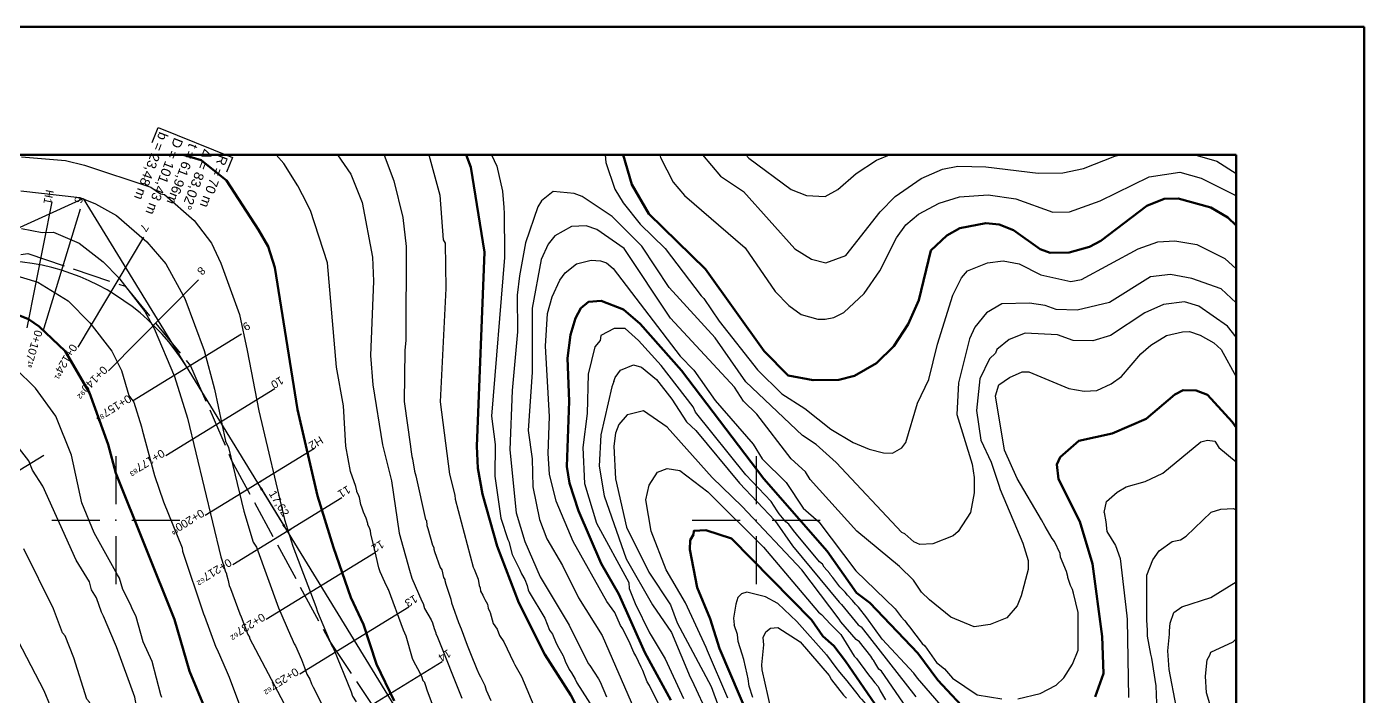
# Model space of a CAD drawing. Header units: metres. Extents: x 550 to 1390, y 560 to 1154.
# Drawn here: x 972.2 to 1390, y 945 to 1154 of the extents above; entities that cross this region are included whole.
import ezdxf

# ---------------------------------------------------------------- set-up
doc = ezdxf.new("R2010")
doc.units = ezdxf.units.M
doc.linetypes.add('ACAD_ISO02W100', pattern=[15, 12, -3])
for name, color, linetype, lineweight in [('cross-section', 7, 'Continuous', 25), ('kalın', 2, 'Continuous', 50), ('Layer1', 255, 'Continuous', 30), ('yukseklikegrisi', 5, 'Continuous', 30), ('zero line study', 30, 'ACAD_ISO02W100', 30)]:
    doc.layers.add(name, color=color, linetype=linetype, lineweight=lineweight)
for name, color, linetype in [('KARELAJ', 1, 'Continuous'), ('V-CTRL-VCPT', 4, 'Continuous'), ('V-NODE', 1, 'Continuous')]:
    doc.layers.add(name, color=color, linetype=linetype)
doc.layers.get('0').off()
doc.styles.get("Standard").update_dxf_attribs({"font": 'arial.ttf'})
doc.dimstyles.new('ISO-25', dxfattribs={"dimtxt": 2.5, "dimasz": 2.5, "dimexe": 1.25, "dimexo": 0.625, "dimtad": 1, "dimtxsty": 'Standard', "dimcen": 2.5, "dimazin": 0, "dimtfac": 1, "dimtmove": 0, "dimatfit": 3, "dimfxl": 1, "dimarcsym": 0})

# ---------------------------------------------------------------- blocks, each defined once
blk = doc.blocks.new('Grid Noktası 2')
for p, q in [((0, 1.25), (0, 0.3125)), ((-1.25, 0), (-0.3125, 0)), ((0.3125, 0), (1.25, 0)), ((0, -0.3125), (0, -1.25))]:
    blk.add_line(p, q)
blk.add_point((0, 0))
blk = doc.blocks.new('*U2', base_point=(2847.51, 762.74))
at = {"layer": 'V-CTRL-VCPT', "xscale": 20, "yscale": 20, "zscale": 20}
blk.add_blockref('Grid Noktası 2', (2847.51, 762.74), dxfattribs=at)
blk = doc.blocks.new('*D68')
at = {"layer": 'cross-section', "color": 0, "lineweight": -2, "transparency": 16777216}
for p, q in [((1044.93, 1011.83), (1045.46, 1012.15)), ((1045.7, 1009.37), (1052.3, 998.61)), ((1054.14, 996.81), (1054.67, 997.13))]:
    blk.add_line(p, q, dxfattribs=at)
at = {"layer": 'cross-section', "color": 0, "transparency": 16777216}
for points in [[(1046.06, 1009.59), (1045.35, 1009.15), (1044.39, 1011.5)], [(1052.65, 998.83), (1051.94, 998.39), (1053.6, 996.48)]]:
    blk.add_solid(points, dxfattribs=at)
at = {"layer": 'Defpoints', "color": 0, "transparency": 16777216}
for p in [(1044.39, 1011.5), (1053.6, 996.48), (1053.6, 996.48)]:
    blk.add_point(p, dxfattribs=at)
at = {"layer": 'cross-section', "color": 0, "transparency": 16777216, "insert": (1050.81, 1005.1), "char_height": 2.5, "attachment_point": 5, "rotation": 301.5179}
blk.add_mtext('17,62', dxfattribs=at)

msp = doc.modelspace()

# ---------------------------------------------------------------- linework, layer by layer
at = {"layer": 'cross-section'}
for p, q in [((979.972, 1099.304), (972.233, 1060.059)), ((988.826, 1097.086), (977.151, 1058.827)), ((1008.644, 1088.308), (988.158, 1053.952)), ((1025.788, 1075.046), (997.68, 1046.586)), ((1039.263, 1058.068), (1005.164, 1037.157)), ((1049.718, 1041.02), (1015.619, 1020.109)), ((1062.057, 1022.332), (1027.958, 1001.421)), ((1070.63, 1006.92), (1036.531, 986.009)), ((1081.086, 989.871), (1046.987, 968.959)), ((1091.541, 972.821), (1057.443, 951.91)), ((1101.997, 955.772), (1067.898, 934.861))]:
    msp.add_line(p, q, dxfattribs=at)
at = {"layer": 'kalın'}
for points in [[(1021.053, 1114), (1026.681, 1112.347), (1034.555, 1105.997), (1044.588, 1090.63), (1047.636, 1085.423), (1049.668, 1078.819), (1056.78, 1034.496), (1063.003, 1007.572), (1067.956, 991.443), (1073.417, 975.822), (1077.354, 967.44), (1081.418, 954.994), (1087.006, 943.564)], [(1109.457, 1114), (1110.882, 1110.188), (1115.2, 1083.645), (1112.787, 1023.066), (1113.041, 1016.208), (1114.565, 1008.08), (1119.137, 991.824), (1125.868, 974.171), (1133.996, 958.042), (1142.124, 945.342), (1146.188, 937.595)], [(1158.507, 1114), (1161.174, 1104.727), (1166.508, 1095.583), (1184.161, 1078.311), (1202.576, 1052.784), (1210.069, 1045.164), (1217.816, 1043.64), (1225.817, 1043.767), (1230.77, 1045.037), (1237.628, 1048.974), (1243.089, 1054.308), (1247.534, 1061.166), (1250.836, 1068.659), (1254.646, 1084.153), (1259.599, 1088.852), (1263.663, 1091.138), (1271.791, 1092.662), (1275.982, 1092.281), (1280.427, 1090.503), (1288.809, 1084.534), (1291.857, 1083.391), (1297.826, 1083.518), (1304.176, 1085.296), (1307.732, 1087.201), (1322.083, 1098.123), (1327.544, 1100.282), (1331.862, 1100.409), (1342.022, 1097.615), (1347.356, 1094.44), (1350, 1091.976)], [(1267.092, 938.992), (1256.805, 950.041), (1250.582, 958.423), (1235.596, 974.171), (1231.405, 977.346), (1222.261, 990.3), (1202.449, 1012.906), (1176.668, 1046.688), (1163.841, 1061.293), (1158.634, 1065.738), (1151.649, 1068.405), (1147.712, 1068.151), (1145.299, 1066.119), (1143.648, 1063.071), (1141.997, 1057.864), (1141.108, 1050.498), (1141.616, 1037.163), (1140.854, 1016.716), (1141.743, 1011.509), (1144.537, 1002.873), (1151.649, 986.49), (1157.11, 976.838), (1165.238, 958.677), (1173.366, 943.818)], [(1028.078, 940.516), (1022.998, 952.835), (1018.299, 968.964), (1000.011, 1014.684), (997.598, 1023.574), (991.756, 1039.703), (984.136, 1052.784), (976.008, 1060.404), (972.706, 1062.69), (967.118, 1064.976)], [(1350, 1028.885), (1348.753, 1030.686), (1341.006, 1039.068), (1337.45, 1040.465), (1333.386, 1040.592), (1330.846, 1039.195), (1321.829, 1031.575), (1311.288, 1027.003), (1300.874, 1024.717), (1295.032, 1019.637), (1294.016, 1017.351), (1294.524, 1012.779), (1301.128, 999.571), (1305.065, 986.363), (1308.113, 963.63), (1308.494, 952.073), (1305.954, 944.834)], [(1237.12, 942.675), (1227.976, 956.01), (1224.293, 960.709), (1220.864, 963.757), (1217.308, 968.837), (1192.289, 994.237), (1184.288, 996.904), (1180.605, 996.65), (1180.478, 995.507), (1179.462, 993.729), (1179.335, 990.808), (1181.621, 978.997), (1185.685, 969.218), (1188.606, 959.947), (1198.004, 937.976)]]:
    msp.add_lwpolyline(points, dxfattribs=at)
at = {"layer": 'KARELAJ', "color": 1, "lineweight": 50}
for p, q in [((550, 1154), (1390, 1154)), ((1390, 1154), (1390, 560)), ((600, 1114), (1350, 1114)), ((1350, 1114), (1350, 600))]:
    msp.add_line(p, q, dxfattribs=at)
at = {"layer": 'Layer1'}
for p, q in [((882.441, 1051.4), (989.851, 1100.442)), ((989.851, 1100.442), (1185.053, 782.125)), ((977.485, 1020.181), (962.566, 1011.033))]:
    msp.add_line(p, q, dxfattribs=at)
msp.add_lwpolyline([(1011.368, 1117.876), (1013.227, 1122.518), (1036.435, 1113.223), (1034.576, 1108.582)], dxfattribs=at)
msp.add_arc((962.566, 1011.033), 70, 31.51789, 114.54079, dxfattribs=at)
at = {"layer": 'yukseklikegrisi'}
for points in [[(970.547, 1113.363), (984.263, 1112.22), (990.232, 1110.823), (1010.933, 1103.965), (1013.981, 1101.806), (1015.251, 1101.679), (1024.522, 1093.551), (1029.856, 1086.439), (1032.777, 1080.216), (1038.619, 1064.214), (1041.032, 1052.911), (1044.715, 1034.115), (1052.716, 1000.206), (1055.256, 991.824), (1062.495, 973.028), (1063.003, 971.377), (1067.448, 960.709), (1067.956, 959.947), (1073.544, 946.358), (1073.925, 945.088), (1075.068, 943.31)], [(1085.101, 978.362), (1085.101, 978.489), (1084.085, 980.648), (1082.561, 983.823), (1082.18, 985.093), (1081.291, 988.776), (1081.164, 989.665), (1079.64, 995.761), (1079.513, 996.65), (1079.259, 997.539), (1078.751, 998.555), (1078.751, 998.936), (1078.243, 1000.587), (1077.354, 1002.492), (1076.973, 1003.762), (1076.592, 1004.905), (1076.084, 1007.064), (1075.703, 1008.08), (1075.322, 1008.842), (1075.322, 1009.096), (1074.941, 1010.493), (1073.29, 1015.192), (1071.893, 1023.066), (1071.131, 1035.639), (1068.972, 1047.704), (1066.178, 1080.343), (1060.844, 1096.599), (1058.304, 1101.552), (1056.907, 1104.346), (1052.462, 1111.331), (1050.126, 1114)], [(1069.244, 1114), (1073.417, 1108.029), (1076.973, 1099.139), (1080.148, 1082.121), (1080.529, 1074.628), (1079.513, 1051.387), (1080.275, 1042.243), (1083.323, 1023.447), (1086.117, 1012.271), (1088.53, 995.888), (1091.705, 984.331), (1092.467, 981.918), (1095.642, 974.679), (1096.023, 973.917), (1096.404, 972.393), (1098.563, 968.837), (1098.944, 967.948), (1099.452, 966.17), (1099.96, 964.773), (1099.96, 964.646), (1100.468, 963.503), (1108.088, 944.453)], [(1083.747, 1114), (1083.831, 1113.871), (1086.879, 1105.87), (1089.673, 1094.44), (1090.689, 1085.423), (1090.562, 1057.229), (1090.562, 1056.213), (1090.308, 1052.911), (1090.054, 1037.036), (1092.086, 1022.939), (1092.213, 1022.05), (1092.467, 1019.891), (1092.721, 1019.129), (1093.356, 1015.319), (1093.737, 1013.795), (1096.785, 1000.206), (1097.039, 999.825), (1097.166, 998.301), (1097.42, 997.412), (1098.944, 992.205), (1099.325, 991.443), (1099.325, 990.935), (1099.579, 990.173), (1101.357, 985.22), (1101.865, 984.458), (1102.373, 982.045), (1102.754, 981.41), (1102.754, 981.156), (1103.135, 980.013), (1104.024, 977.219), (1104.659, 975.314), (1104.659, 975.187), (1104.913, 974.298), (1104.913, 974.171), (1105.294, 973.028), (1107.072, 968.075), (1107.834, 966.043), (1109.739, 960.963), (1111.39, 956.772), (1112.152, 954.994), (1112.787, 953.47), (1113.549, 951.819), (1113.93, 951.057), (1115.327, 948.39), (1115.708, 946.866), (1117.105, 943.691)], [(1097.736, 1114), (1101.23, 1101.425), (1102.246, 1087.455), (1102.881, 1086.439), (1103.135, 1072.342), (1101.357, 1036.909), (1104.278, 1014.303), (1105.929, 1007.826), (1106.056, 1006.556), (1111.644, 985.347), (1111.898, 984.712), (1113.168, 981.537), (1113.549, 979.632), (1113.803, 978.87), (1113.93, 977.854), (1114.692, 976.584), (1114.946, 975.822), (1115.327, 975.187), (1116.089, 973.79), (1116.343, 972.52), (1116.851, 971.377), (1116.978, 971.123), (1117.868, 967.757), (1119.137, 965.916)], [(1117.382, 1114), (1119.01, 1110.442), (1120.788, 1102.695), (1121.169, 1097.615), (1121.296, 1095.71), (1121.423, 1083.137), (1121.423, 1081.994), (1117.359, 1032.464), (1118.502, 1023.574), (1118.375, 1013.668), (1120.28, 1000.587), (1122.439, 993.983), (1122.82, 993.348), (1123.836, 989.284), (1126.249, 984.458), (1126.757, 983.188), (1127.773, 981.41), (1128.535, 979.632), (1128.789, 978.235), (1129.17, 977.473), (1133.996, 969.345), (1135.52, 965.662), (1136.409, 964.392), (1137.552, 961.598), (1138.441, 960.074), (1139.203, 958.55), (1139.711, 957.661), (1139.838, 957.407), (1140.346, 956.01), (1141.616, 953.343), (1142.378, 952.327), (1143.521, 950.295), (1144.029, 949.152), (1148.982, 941.405)], [(1152.821, 1114), (1153.046, 1111.585), (1155.84, 1103.33), (1158.507, 1099.012), (1163.841, 1092.408), (1171.588, 1084.788), (1182.891, 1070.056), (1183.653, 1069.167), (1188.479, 1062.055), (1200.417, 1046.942), (1208.037, 1039.449), (1215.276, 1034.877), (1223.404, 1028.4), (1230.389, 1024.209), (1235.342, 1022.177), (1239.787, 1021.034), (1242.581, 1020.907), (1245.502, 1022.558), (1246.772, 1024.209), (1250.455, 1036.528), (1254.011, 1043.894), (1256.678, 1054.943), (1261.504, 1070.183), (1264.171, 1075.644), (1266.076, 1077.803), (1272.299, 1080.343), (1277.252, 1080.978), (1282.205, 1079.962), (1288.936, 1076.533), (1298.334, 1074.501), (1301.636, 1075.136), (1319.416, 1084.661), (1325.512, 1086.82), (1330.846, 1087.201), (1337.704, 1086.058), (1346.467, 1081.613), (1350, 1078.395)], [(1169.98, 1114), (1170.191, 1113.236), (1174.128, 1105.489), (1177.684, 1101.298), (1196.607, 1085.042), (1206.005, 1071.326), (1210.196, 1067.008), (1214.133, 1064.214), (1219.34, 1062.69), (1221.626, 1062.69), (1224.293, 1063.198), (1227.468, 1064.849), (1233.818, 1070.691), (1238.644, 1077.803), (1243.851, 1088.09), (1246.772, 1092.154), (1250.709, 1095.456), (1257.186, 1098.885), (1263.536, 1100.917), (1272.553, 1101.552), (1281.189, 1100.282), (1292.746, 1096.091), (1297.953, 1096.218), (1307.478, 1099.647), (1322.845, 1107.14), (1332.37, 1108.664), (1339.101, 1106.759), (1349.515, 1101.552), (1350, 1100.985)], [(1183.296, 1114), (1188.86, 1107.394), (1196.099, 1102.568), (1212.101, 1084.661), (1217.308, 1081.486), (1221.753, 1080.343), (1228.103, 1082.629), (1238.771, 1096.218), (1243.47, 1101.044), (1251.598, 1106.632), (1258.202, 1109.553), (1263.028, 1110.442), (1271.791, 1110.315), (1288.174, 1108.283), (1295.794, 1108.41), (1302.271, 1109.807), (1312.05, 1113.617), (1313.774, 1114)], [(1196.806, 1114), (1197.75, 1112.982), (1210.958, 1103.203), (1215.784, 1101.298), (1221.626, 1101.044), (1225.563, 1103.203), (1231.278, 1108.156), (1237.628, 1112.347), (1241.724, 1114)], [(1337.127, 1114), (1343.927, 1112.093), (1350, 1108.213)], [(970.293, 1102.822), (988.708, 1100.663), (993.661, 1098.758), (1000.265, 1095.075), (1009.663, 1086.82), (1015.632, 1079.962), (1021.601, 1069.167), (1027.57, 1052.911), (1030.872, 1040.846), (1034.301, 1024.59), (1035.19, 1022.685), (1040.016, 1002.746), (1042.937, 993.094), (1043.953, 991.57), (1050.811, 972.647), (1054.621, 964.011), (1055.129, 962.868), (1055.764, 961.344), (1056.145, 960.709), (1058.05, 956.518), (1058.939, 953.978), (1059.701, 951.946), (1060.59, 950.295), (1061.098, 948.898), (1061.606, 947.882), (1074.814, 922.101)], [(1350, 1067.867), (1345.324, 1072.215), (1336.18, 1075.39), (1329.449, 1076.66), (1323.226, 1075.898), (1310.399, 1067.897), (1300.366, 1065.484), (1293.762, 1065.738), (1290.333, 1067.008), (1285.38, 1067.77), (1276.744, 1067.516), (1272.045, 1064.722), (1268.362, 1060.277), (1266.711, 1056.594), (1263.282, 1042.878), (1262.774, 1032.972), (1267.473, 1017.478), (1268.108, 1013.287), (1268.108, 1008.461), (1266.965, 1002.365), (1263.155, 996.396), (1261.631, 995.126), (1255.281, 992.586), (1251.217, 992.332), (1249.312, 993.221), (1246.518, 995.761), (1245.502, 996.142), (1225.055, 1017.986), (1218.832, 1023.574), (1214.514, 1026.368), (1196.861, 1043.132), (1187.209, 1056.848), (1172.858, 1072.596), (1164.349, 1085.55), (1155.078, 1094.821), (1145.68, 1101.044), (1143.14, 1101.933), (1136.663, 1102.568), (1132.98, 1099.647), (1131.837, 1097.742), (1128.027, 1086.566), (1126.122, 1076.279), (1125.36, 1070.183), (1125.487, 1058.753), (1123.836, 1040.465), (1123.074, 1021.923), (1125.106, 1002.238), (1127.773, 993.348), (1132.599, 982.299), (1141.616, 967.186), (1147.585, 955.248), (1148.093, 954.613), (1150.76, 950.422), (1151.268, 949.533), (1153.3, 944.834)], [(970.547, 1091.011), (977.024, 1089.741), (980.58, 1089.868), (988.581, 1086.439), (996.074, 1080.597), (1000.9, 1075.644), (1009.028, 1065.103), (1011.949, 1059.769), (1018.299, 1044.783), (1022.363, 1031.829), (1032.777, 988.522), (1033.793, 985.601), (1034.174, 984.204), (1034.555, 983.188), (1034.555, 983.061), (1035.063, 981.156), (1035.444, 979.632), (1035.825, 978.616), (1038.746, 970.742), (1039.127, 969.853), (1041.286, 964.265), (1041.794, 963.503), (1041.794, 963.122), (1042.683, 961.344), (1052.462, 942.802)], [(1350, 1057.085), (1347.229, 1060.531), (1338.339, 1066.754), (1333.894, 1068.151), (1327.29, 1067.262), (1321.448, 1064.722), (1310.78, 1057.61), (1305.192, 1055.959), (1299.096, 1056.086), (1294.143, 1057.864), (1284.11, 1058.372), (1279.03, 1056.34), (1275.22, 1053.292), (1274.839, 1052.149), (1272.934, 1050.371), (1269.886, 1044.148), (1268.87, 1034.242), (1270.267, 1024.971), (1273.442, 1018.113), (1275.855, 1010.874), (1276.236, 1009.604), (1283.348, 992.84), (1284.999, 987.379), (1284.999, 984.585), (1282.84, 976.33), (1281.57, 973.282), (1278.395, 969.472), (1273.188, 967.44), (1268.108, 966.678), (1260.869, 969.726), (1254.138, 975.06), (1251.725, 977.473), (1249.185, 981.283), (1244.867, 985.474), (1231.532, 996.523), (1216.927, 1012.652), (1215.403, 1015.065), (1210.958, 1019.129), (1200.29, 1033.099), (1196.099, 1037.163), (1193.305, 1041.481), (1173.239, 1063.071), (1158.761, 1084.788), (1150.252, 1090.757), (1146.95, 1091.9), (1142.378, 1091.646), (1137.171, 1088.725), (1135.012, 1086.185), (1132.853, 1081.359), (1130.059, 1066.119), (1130.059, 1046.18), (1128.789, 1028.019), (1130.059, 1019.129), (1130.313, 1010.366), (1132.345, 1000.206), (1134.631, 994.11), (1139.584, 985.855), (1144.537, 975.695), (1151.903, 964.011), (1162.063, 940.77)], [(1169.429, 942.802), (1166.762, 948.39), (1166, 949.533), (1164.603, 953.089), (1164.095, 954.105), (1162.444, 957.661), (1161.809, 958.677), (1160.412, 962.106), (1159.777, 963.249), (1158.38, 966.043), (1157.618, 967.059), (1155.84, 971.123), (1153.427, 974.552), (1142.886, 993.348), (1137.552, 1005.921), (1135.52, 1014.303), (1135.012, 1020.78), (1135.52, 1032.337), (1134.25, 1054.308), (1134.885, 1064.468), (1136.282, 1069.675), (1138.695, 1074.882), (1140.346, 1077.168), (1143.902, 1079.962), (1148.474, 1081.105), (1151.395, 1080.978), (1153.3, 1080.343), (1155.332, 1078.565), (1176.287, 1051.133), (1180.605, 1046.815), (1187.209, 1037.29), (1199.147, 1023.701), (1201.941, 1019.129), (1209.434, 1011.763), (1214.768, 1003.762), (1219.594, 999.444), (1231.151, 984.204), (1243.47, 972.266), (1245.375, 969.853), (1246.391, 968.71), (1247.026, 967.948), (1247.026, 967.821), (1247.915, 966.678), (1251.852, 961.471), (1252.741, 960.709), (1256.424, 955.502), (1258.837, 953.597), (1261.377, 950.676), (1269.124, 945.469), (1276.744, 944.199)], [(964.324, 1077.676), (975.627, 1074.247), (985.152, 1068.405), (991.883, 1061.547), (998.741, 1052.784), (1001.789, 1046.688), (1004.075, 1038.941), (1005.599, 1036.782), (1008.012, 1029.162), (1008.266, 1028.146), (1012.076, 1013.922), (1014.87, 1005.667), (1020.712, 991.316), (1020.839, 990.3), (1027.443, 970.742), (1027.697, 969.98), (1031.253, 960.328), (1031.634, 959.566), (1034.809, 952.454), (1035.444, 950.93), (1039, 941.532)], [(1261.885, 937.468), (1250.455, 950.676), (1249.312, 952.2), (1239.406, 962.868), (1234.58, 969.472), (1232.04, 972.774), (1231.024, 973.79), (1230.135, 974.933), (1228.611, 976.584), (1227.849, 977.473), (1226.198, 979.124), (1224.039, 982.045), (1223.15, 983.061), (1223.023, 983.315), (1221.245, 985.347), (1220.737, 986.236), (1219.848, 986.998), (1212.609, 995.634), (1211.72, 996.777), (1210.196, 998.682), (1209.307, 999.444), (1207.275, 1001.984), (1206.64, 1002.873), (1204.735, 1005.794), (1196.861, 1014.176), (1181.113, 1033.734), (1180.351, 1035.385), (1170.318, 1048.212), (1163.333, 1056.086), (1159.142, 1059.769), (1155.713, 1059.769), (1151.522, 1057.61), (1151.268, 1056.086), (1149.617, 1054.054), (1147.585, 1045.545), (1147.204, 1033.226), (1145.934, 1022.685), (1146.442, 1011.382), (1150.125, 999.063), (1160.285, 980.521), (1160.412, 978.616), (1162.19, 973.917), (1166.762, 964.773), (1167.27, 964.011), (1171.588, 956.645), (1177.303, 944.326)], [(1297.445, 982.045), (1297.445, 982.426), (1296.937, 983.95), (1295.159, 988.395), (1295.032, 989.538), (1293.254, 993.348), (1292.492, 994.237), (1290.333, 998.047), (1289.19, 1000.079), (1281.57, 1013.033), (1277.633, 1021.796), (1274.839, 1038.814), (1275.855, 1042.243), (1279.157, 1044.529), (1283.094, 1046.307), (1285.253, 1046.307), (1297.699, 1041.1), (1302.525, 1040.211), (1306.462, 1040.465), (1310.907, 1042.497), (1314.209, 1044.783), (1320.178, 1051.895), (1323.353, 1054.562), (1328.179, 1057.61), (1333.259, 1058.753), (1335.418, 1058.88), (1338.72, 1057.737), (1343.038, 1055.324), (1345.324, 1053.292), (1350, 1044.7)], [(1014.362, 944.58), (1014.108, 945.469), (1011.314, 955.883), (1008.52, 961.979), (1006.361, 969.853), (1004.964, 972.647), (1004.583, 973.663), (1002.17, 978.362), (1001.154, 981.918), (1000.519, 982.934), (993.28, 996.015), (989.343, 1005.413), (986.168, 1020.272), (981.215, 1032.464), (974.865, 1041.227), (968.515, 1047.45)], [(1155.575, 1043.303), (1155.967, 1044.529), (1157.618, 1046.815), (1161.682, 1048.466), (1164.222, 1047.704), (1168.921, 1043.894), (1173.747, 1037.798), (1178.319, 1030.686), (1181.24, 1028.019), (1194.829, 1011.509), (1205.878, 999.825), (1211.339, 991.951), (1225.944, 974.425), (1226.706, 973.663), (1231.913, 967.313), (1232.802, 966.678), (1249.947, 944.834)], [(1155.575, 1043.303), (1154.951, 1041.608), (1151.522, 1026.622), (1151.014, 1016.843), (1152.538, 1007.572), (1159.396, 987.887), (1167.651, 973.536), (1173.62, 964.9), (1179.462, 950.93), (1179.97, 950.041), (1185.304, 938.611), (1187.082, 934.547), (1189.368, 929.594), (1189.622, 925.911), (1193.051, 916.513)], [(1248.169, 939.881), (1239.152, 952.835), (1238.39, 953.47), (1237.374, 954.994), (1236.739, 956.264), (1236.485, 956.518), (1235.85, 957.534), (1232.294, 961.979), (1231.278, 962.741), (1226.452, 968.202), (1225.944, 969.091), (1214.26, 984.458), (1195.718, 1004.27), (1186.32, 1013.287), (1172.223, 1029.035), (1164.857, 1034.115), (1160.666, 1033.099), (1159.777, 1032.845), (1157.11, 1029.797), (1156.094, 1027.13), (1155.586, 1023.066), (1156.094, 1012.906), (1159.523, 997.793), (1166.508, 983.696), (1173.239, 973.536), (1175.398, 967.948), (1185.939, 948.009), (1188.352, 941.532)], [(996.201, 969.98), (995.566, 971.25), (993.915, 975.695), (992.391, 978.235), (991.756, 980.775), (987.565, 987.506), (977.151, 1010.62), (973.976, 1015.573), (972.833, 1018.494), (965.975, 1027.384)], [(1308.748, 1002.365), (1309.51, 1005.794), (1312.812, 1008.715), (1315.606, 1010.366), (1321.575, 1012.017), (1327.036, 1014.684), (1338.974, 1024.463), (1341.006, 1024.971), (1343.292, 1024.59), (1344.562, 1022.685), (1350, 1018.153)], [(1191.146, 944.453), (1184.796, 959.185), (1184.415, 960.201), (1177.938, 974.171), (1171.969, 984.458), (1167.27, 996.523), (1165.619, 1006.302), (1166.635, 1010.874), (1169.175, 1014.938), (1172.223, 1016.081), (1176.16, 1015.446), (1184.923, 1008.842), (1202.322, 991.57), (1219.467, 971.25), (1220.483, 970.488), (1221.88, 968.964), (1223.15, 967.567), (1226.452, 964.265), (1230.643, 957.534), (1231.405, 956.772), (1235.088, 951.692), (1236.104, 950.549), (1237.12, 949.152), (1238.136, 948.009)], [(1325.258, 940.135), (1325.004, 948.263), (1323.607, 956.899), (1323.353, 958.169), (1322.337, 963.757), (1322.337, 965.408), (1322.21, 967.44), (1322.083, 968.583), (1322.083, 982.807), (1323.988, 987.633), (1325.893, 990.427), (1329.957, 993.348), (1332.624, 993.856), (1334.402, 994.999), (1342.149, 1002.492), (1345.197, 1003.381), (1349.134, 1003.635), (1350, 1003.21)], [(1308.748, 1002.365), (1309.256, 999.444), (1309.637, 996.396), (1312.304, 992.078), (1313.701, 988.014), (1315.86, 970.107), (1315.987, 968.964), (1316.368, 944.58)], [(1008.901, 848.187), (1010.552, 853.14), (1011.187, 860.252), (1011.06, 870.793), (1010.171, 881.08), (1009.282, 886.287), (1003.821, 903.051), (1003.567, 904.194), (1000.646, 911.052), (995.947, 929.594), (991.756, 943.183), (990.994, 944.072), (986.93, 957.026), (984.136, 963.884), (983.374, 964.773), (980.58, 972.266), (971.309, 991.062)], [(1281.824, 944.199), (1288.809, 945.85), (1293.762, 948.517), (1296.175, 950.803), (1298.842, 954.994), (1300.62, 959.439), (1300.62, 971.123), (1299.223, 977.219), (1298.842, 978.362), (1298.207, 979.632), (1297.445, 982.045)], [(1085.101, 978.489), (1089.8, 965.789), (1090.562, 963.884), (1092.594, 956.899), (1092.975, 956.01), (1094.245, 953.724), (1095.515, 951.311), (1095.896, 949.914), (1096.404, 949.406), (1096.404, 949.279), (1096.785, 948.39), (1097.166, 946.993), (1098.817, 942.548), (1098.944, 942.421), (1099.071, 941.532), (1099.325, 940.516), (1099.579, 939.754), (1103.008, 933.023), (1103.516, 932.134), (1104.405, 929.848), (1105.294, 928.07)], [(1331.227, 941.913), (1329.068, 953.343), (1328.687, 959.185), (1329.195, 964.392), (1329.195, 965.408), (1329.322, 967.821), (1330.465, 971.123), (1333.005, 972.901), (1342.022, 975.822), (1350, 980.74)], [(1222.007, 957.915), (1212.736, 968.329), (1206.767, 973.917), (1202.957, 976.076), (1197.115, 977.473), (1195.464, 976.965), (1194.321, 975.822), (1193.686, 973.79), (1192.978, 969.403)], [(971.817, 720.552), (977.151, 737.697), (976.77, 758.271), (980.834, 774.654), (986.676, 788.751), (998.233, 807.928), (1002.805, 813.643), (1003.44, 814.532), (1010.679, 822.914), (1012.076, 825.708), (1019.315, 835.487), (1021.855, 840.567), (1025.665, 849.584), (1027.951, 858.601), (1028.713, 869.015), (1027.443, 876.127), (1025.284, 883.62), (1017.41, 901.4), (1014.743, 905.464), (1009.536, 925.149), (1005.98, 944.707), (1000.265, 960.455), (999.884, 961.217), (996.201, 969.98)], [(1192.978, 969.403), (1193.178, 967.313)], [(1119.137, 965.916), (1119.899, 964.011), (1121.169, 961.979), (1124.217, 955.629), (1124.598, 954.867), (1126.757, 951.184), (1131.456, 940.008)], [(1199.02, 944.58), (1197.877, 948.136), (1197.496, 950.422), (1197.242, 951.946), (1196.226, 956.518), (1195.718, 958.169), (1194.448, 962.106), (1194.194, 964.265), (1193.178, 967.313)], [(1204.735, 940.77), (1201.941, 953.216), (1201.814, 954.867), (1202.449, 961.09), (1202.195, 963.376), (1203.084, 965.154), (1204.481, 966.297), (1206.767, 966.424), (1213.752, 961.979), (1222.896, 951.438), (1223.531, 950.168), (1227.341, 945.342), (1228.23, 944.453)], [(991.883, 899.241), (992.137, 899.241), (991.629, 900.003), (989.978, 905.464), (989.089, 906.861), (988.708, 908.512), (988.2, 910.163), (983.628, 925.403), (979.564, 941.913), (977.659, 946.739), (969.531, 962.36)], [(1341.768, 942.675), (1340.752, 946.104), (1340.371, 951.311), (1340.879, 956.391), (1341.768, 957.788), (1342.022, 958.804), (1349.007, 961.979), (1350, 962.941)], [(1222.007, 957.915), (1224.928, 953.978), (1226.071, 952.581), (1228.357, 949.787), (1229.119, 948.898), (1231.532, 945.85), (1232.421, 944.58), (1232.929, 944.072), (1233.691, 943.31), (1237.247, 938.611), (1238.136, 937.468), (1238.263, 937.087), (1239.152, 935.69), (1239.787, 935.055), (1240.168, 934.293), (1240.93, 933.658), (1241.057, 932.896), (1240.93, 932.896), (1242.581, 931.118)], [(1238.136, 948.009), (1238.771, 946.739), (1240.422, 943.945)]]:
    msp.add_lwpolyline(points, dxfattribs=at)
at = {"layer": 'zero line study'}
for p, q in [((940.597, 1078.898), (972.464, 1083.236)), ((972.464, 1083.236), (1002.947, 1072.988)), ((1002.947, 1072.988), (1023.372, 1048.147)), ((1023.372, 1048.147), (1036.168, 1018.642)), ((1036.168, 1018.642), (1066.864, 962.108)), ((1066.864, 962.108), (1102.452, 908.518))]:
    msp.add_line(p, q, dxfattribs=at)

# ---------------------------------------------------------------- block references
at = {"layer": 'V-NODE', "lineweight": 30, "xscale": 0.8000000000001819, "yscale": 0.8000000000001819, "zscale": 0.8000000000001819}
for p in [(1000, 1000), (1200, 1000)]:
    msp.add_blockref('*U2', p, dxfattribs=at)

# ---------------------------------------------------------------- texts
at = {"layer": 'cross-section', "char_height": 2.5, "attachment_point": 1}
for s, width, insert, rotation in [('H1', 3.3827, (980.664, 1102.814), 258.84542), ('6', 3.3827, (989.87, 1100.508), 253.02999), ('7', 3.3827, (1010.477, 1091.381), 239.19306), ('8', 3.3827, (1028.302, 1077.591), 225.35613), ('9', 3.3827, (1042.313, 1059.938), 211.5192), ('0+107¹⁰', 6.45391, (977.151, 1058.827), 253.02999), ('0+124⁰¹', 6.45391, (988.158, 1053.952), 239.19306), ('0+140⁹²', 6.45391, (997.68, 1046.586), 225.35613), ('10', 3.3827, (1052.768, 1042.891), 211.5192), ('0+157⁸³', 6.45391, (1005.164, 1037.157), 211.5192), ('H2', 3.3827, (1065.107, 1024.203), 211.5192), ('0+177⁸³', 6.45391, (1015.619, 1020.109), 211.5192), ('11', 3.3827, (1073.68, 1008.791), 211.5192), ('0+200⁰⁰', 6.45391, (1027.958, 1001.421), 211.5192), ('12', 3.3827, (1084.136, 991.741), 211.5192), ('0+217⁶²', 6.45391, (1036.531, 986.009), 211.5192), ('13', 3.3827, (1094.591, 974.692), 211.5192), ('0+237⁶²', 6.45391, (1046.987, 968.959), 211.5192), ('14', 3.3827, (1105.047, 957.643), 211.5192), ('0+257⁶²', 6.45391, (1057.443, 951.91), 211.5192)]:
    msp.add_mtext_dynamic_manual_height_columns(s, width=width, gutter_width=12.5, heights=[0], dxfattribs=dict(at, insert=insert, rotation=rotation))
at = {"layer": 'Layer1', "insert": (1035.097, 1113.161), "char_height": 3, "attachment_point": 1, "rotation": 248.95308}
msp.add_mtext_dynamic_manual_height_columns('R = 70 m^JΔ = 83,02°^Jt = 61,96m^JD = 101,43 m^Jb = 23,48 m', width=28.76475, gutter_width=12.5, heights=[0], dxfattribs=at)

# ---------------------------------------------------------------- dimensions: what is measured, and where the dimension line sits
at = {"layer": 'cross-section'}
dim = msp.add_aligned_dim(p1=(1044.394, 1011.5), p2=(1053.605, 996.479), distance=0, dimstyle='ISO-25', dxfattribs=at)
dim.commit()
dim.dimension.update_dxf_attribs({"geometry": '*D68', "text_midpoint": (1050.813, 1005.102)})

doc.saveas('drawing.dxf')
